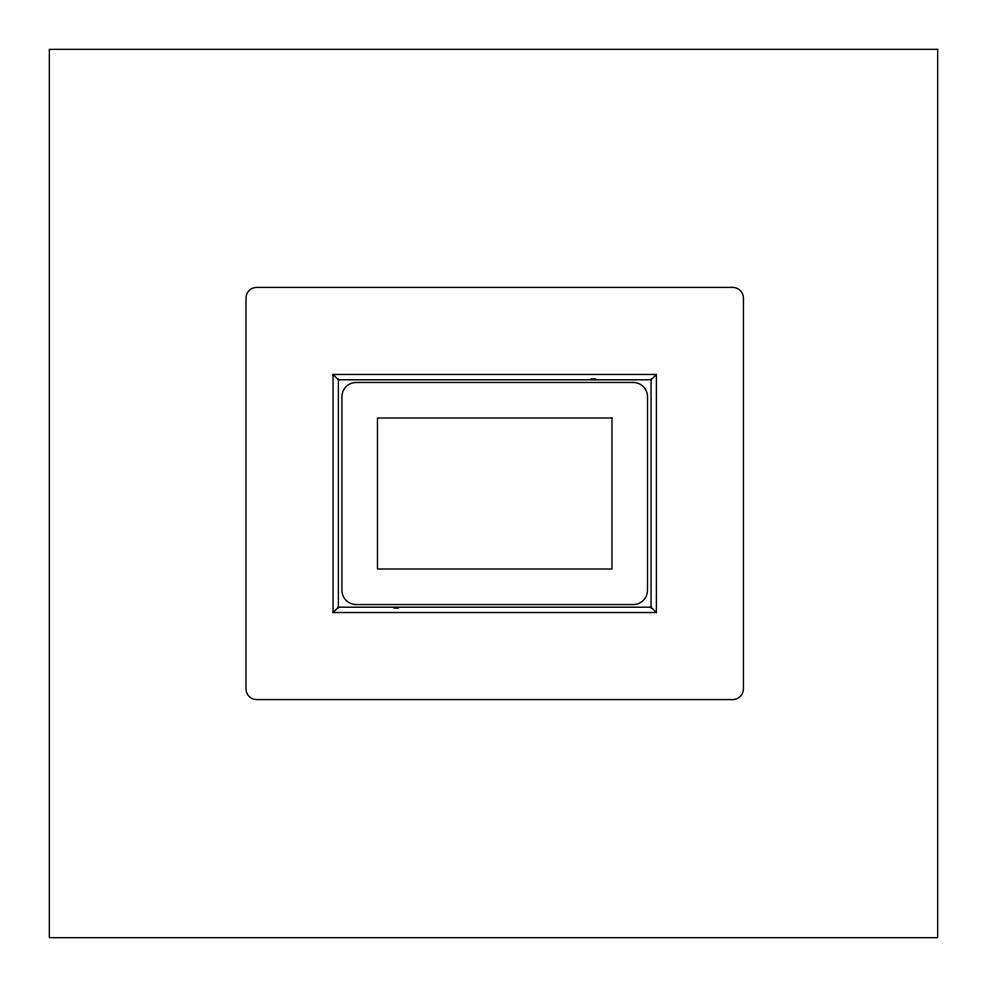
<?xml version="1.0" encoding="UTF-8"?>
<svg xmlns="http://www.w3.org/2000/svg" width="987" height="987" viewBox="0 0 987 987"><rect width="100%" height="100%" fill="white"/><g stroke="black" fill="none" stroke-linecap="round" stroke-linejoin="round"><path stroke-width="1.48" d="M333.051 612.532L656.392 612.532L656.392 374.468L333.051 374.468L333.051 612.532L338.122 607.461M651.321 379.539L656.392 374.468M590.991 378.909L595.617 378.909M338.381 379.798L651.062 379.798M338.381 607.202L651.062 607.202M393.838 608.091L398.452 608.091M651.321 607.461L656.392 612.532M333.051 374.468L338.122 379.539M651.062 379.033L651.062 607.967M338.381 379.033L338.381 607.967M937.65 49.35L49.35 49.35L49.35 937.65L937.65 937.65L937.65 49.35M732.786 287.414L256.657 287.414A10.66 10.66 0 0 0 245.997 298.074L245.997 688.926A10.66 10.66 0 0 0 256.657 699.586L732.786 699.586A10.66 10.66 0 0 0 743.445 688.926L743.445 298.074A10.66 10.66 0 0 0 732.786 287.414M633.296 382.475L356.147 382.475A14.213 14.213 0 0 0 341.934 396.688L341.934 590.337A14.213 14.213 0 0 0 356.147 604.55L633.296 604.55A14.213 14.213 0 0 0 647.509 590.337L647.509 396.688A14.213 14.213 0 0 0 633.296 382.475M611.977 418.007L377.466 418.007L377.466 569.018L611.977 569.018L611.977 418.007"/></g></svg>
